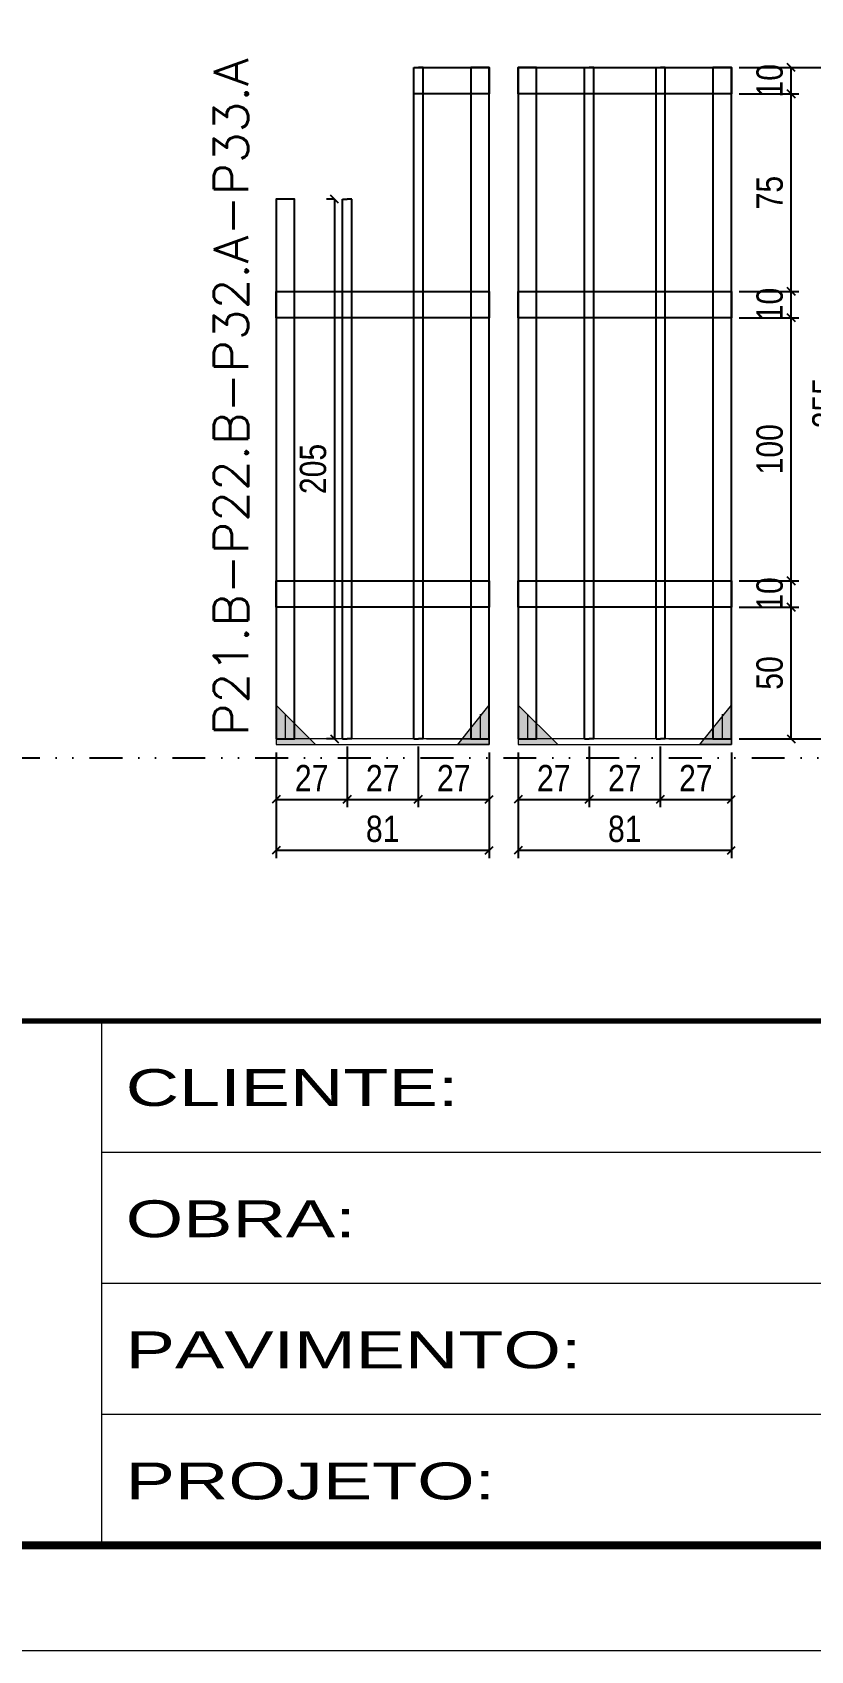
# Model space of a CAD drawing. Extents: x 14400 to 20667, y -21631 to 6985.
# Drawn here: x 17996 to 18292, y 3638 to 4252 of the extents above; entities that cross this region are included whole.
import ezdxf

# ---------------------------------------------------------------- set-up
doc = ezdxf.new("R2010")
doc.units = 0
for name, pattern in [('CONTINUO', [0]), ('DASHED', [0.75, 0.5, -0.25]), ('DIVIDE2', [0.625, 0.25, -0.125, 0, -0.125, 0, -0.125]), ('HIDDEN', [0.375, 0.25, -0.125])]:
    doc.linetypes.add(name, pattern=pattern)
for name, color, linetype in [('COTA', 241, 'Continuous'), ('Nível', 160, 'Continuous'), ('SARR_2.2x10', 60, 'Continuous'), ('SARR_3.5x7', 81, 'Continuous'), ('SARR_7x7', 40, 'Continuous')]:
    doc.layers.add(name, color=color, linetype=linetype)
for name, color, linetype, lineweight in [('Folhas', 255, 'Continuous', 9), ('Madeira', 126, 'Continuous', 18), ('Sarr 2.2x7', 40, 'Continuous', 9), ('SARRAFO DE PRESSAO', 251, 'DASHED', 9), ('Texto Seção', 7, 'Continuous', 15)]:
    doc.layers.add(name, color=color, linetype=linetype, lineweight=lineweight)
doc.styles.add('COTA TECNICA', font='techl___.ttf', dxfattribs={"height": 10})
doc.styles.add('REGUA-120', font='ROMANS.shx', dxfattribs={"height": 15})
doc.styles.add('Tecnologia', font='')
doc.styles.get('Tecnologia').set_extended_font_data('Forgotten Futurist')
doc.dimstyles.new('PAINEL', dxfattribs={"dimtxt": 10, "dimasz": 3, "dimexe": 3, "dimexo": 3, "dimgap": 3, "dimtad": 1, "dimdec": 1, "dimzin": 12, "dimdsep": 46, "dimtxsty": 'COTA TECNICA', "dimblk1": 'OBLIQUE', "dimblk2": 'OBLIQUE', "dimsah": 1, "dimcen": 0.9, "dimclrd": 4, "dimclre": 4, "dimclrt": 240, "dimadec": 1, "dimazin": 3, "dimtfac": 1, "dimtdec": 1, "dimtmove": 0, "dimatfit": 3, "dimfxl": 1, "dimtolj": 1, "dimtzin": 12, "dimarcsym": 0})

# ---------------------------------------------------------------- blocks, each defined once
blk = doc.blocks.new('9999999999')
at = {"color": 30, "linetype": 'CONTINUO'}
for p, q in [((98564.56, 34230.21), (98564.56, 34429.45)), ((98564.56, 34379.64), (99583.98, 34379.64)), ((98564.56, 34329.83), (99487.98, 34329.83)), ((98564.56, 34280.02), (99487.98, 34280.02))]:
    blk.add_line(p, q, dxfattribs=at)
at = {"color": 30, "linetype": 'CONTINUO', "const_width": 2}
blk.add_lwpolyline([(99583.98, 34230.21), (99583.98, 34414.45, 0.414214), (99568.98, 34429.45), (98228.98, 34429.45, 0.414214), (98213.98, 34414.45), (98213.98, 34245.21, 0.414214), (98228.98, 34230.21), (99583.98, 34230.21)], format="xyb", dxfattribs=at)
at = {"layer": 'Folhas'}
blk.add_lwpolyline([(98138.98, 34190.21), (99623.98, 34190.21), (99623.98, 35240.21), (98138.98, 35240.21)], close=True, dxfattribs=at)
at = {"layer": 'Folhas', "color": 30, "const_width": 3}
blk.add_lwpolyline([(98213.98, 34230.21), (99583.98, 34230.21), (99583.98, 35200.21), (98213.98, 35200.21)], close=True, dxfattribs=at)
at = {"layer": 'Folhas', "color": 7, "style": 'Tecnologia', "width": 1.5}
for s, p in [('CLIENTE:', (98573.65, 34397.17)), ('OBRA:', (98573.65, 34347.31)), ('PAVIMENTO:', (98573.65, 34297.5)), ('PROJETO:', (98573.65, 34247.69))]:
    blk.add_text(s, height=14, dxfattribs=at).set_placement(p)
blk = doc.blocks.new('_Oblique')
at = {"color": 0, "linetype": 'ByBlock', "lineweight": -2}
blk.add_line((-0.5, -0.5), (0.5, 0.5), dxfattribs=at)
blk = doc.blocks.new('*D869')
at = {"layer": 'COTA', "color": 4, "lineweight": -2, "transparency": 16777216}
for p, q in [((18180.8, 3978.86), (18180.8, 3958.04)), ((18207.8, 3981.06), (18207.8, 3958.04)), ((18180.8, 3961.04), (18207.8, 3961.04))]:
    blk.add_line(p, q, dxfattribs=at)
at = {"layer": 'Defpoints', "color": 0, "transparency": 16777216}
for p in [(18180.8, 3981.86), (18207.8, 3984.06), (18207.8, 3961.04)]:
    blk.add_point(p, dxfattribs=at)
at = {"layer": 'COTA', "color": 4, "lineweight": -2, "transparency": 16777216, "xscale": 3, "yscale": 3, "zscale": 3, "rotation": 180}
blk.add_blockref('_Oblique', (18180.8, 3961.04), dxfattribs=at)
at = {"layer": 'COTA', "color": 4, "lineweight": -2, "transparency": 16777216, "xscale": 3, "yscale": 3, "zscale": 3}
blk.add_blockref('_Oblique', (18207.8, 3961.04), dxfattribs=at)
at = {"layer": 'COTA', "color": 240, "transparency": 16777216, "insert": (18194.3, 3969.11), "char_height": 10, "attachment_point": 5, "style": 'COTA TECNICA'}
blk.add_mtext('\\A1;27', dxfattribs=at)
blk = doc.blocks.new('*D870')
at = {"layer": 'COTA', "color": 4, "lineweight": -2, "transparency": 16777216}
for p, q in [((18207.8, 3981.06), (18207.8, 3958.04)), ((18234.8, 3981.06), (18234.8, 3958.04)), ((18207.8, 3961.04), (18234.8, 3961.04))]:
    blk.add_line(p, q, dxfattribs=at)
at = {"layer": 'Defpoints', "color": 0, "transparency": 16777216}
for p in [(18207.8, 3984.06), (18234.8, 3984.06), (18234.8, 3961.04)]:
    blk.add_point(p, dxfattribs=at)
at = {"layer": 'COTA', "color": 4, "lineweight": -2, "transparency": 16777216, "xscale": 3, "yscale": 3, "zscale": 3, "rotation": 180}
blk.add_blockref('_Oblique', (18207.8, 3961.04), dxfattribs=at)
at = {"layer": 'COTA', "color": 4, "lineweight": -2, "transparency": 16777216, "xscale": 3, "yscale": 3, "zscale": 3}
blk.add_blockref('_Oblique', (18234.8, 3961.04), dxfattribs=at)
at = {"layer": 'COTA', "color": 240, "transparency": 16777216, "insert": (18221.3, 3969.11), "char_height": 10, "attachment_point": 5, "style": 'COTA TECNICA'}
blk.add_mtext('\\A1;27', dxfattribs=at)
blk = doc.blocks.new('*D871')
at = {"layer": 'COTA', "color": 4, "lineweight": -2, "transparency": 16777216}
for p, q in [((18234.8, 3981.06), (18234.8, 3958.04)), ((18261.8, 3978.86), (18261.8, 3958.04)), ((18234.8, 3961.04), (18261.8, 3961.04))]:
    blk.add_line(p, q, dxfattribs=at)
at = {"layer": 'Defpoints', "color": 0, "transparency": 16777216}
for p in [(18234.8, 3984.06), (18261.8, 3981.86), (18261.8, 3961.04)]:
    blk.add_point(p, dxfattribs=at)
at = {"layer": 'COTA', "color": 4, "lineweight": -2, "transparency": 16777216, "xscale": 3, "yscale": 3, "zscale": 3, "rotation": 180}
blk.add_blockref('_Oblique', (18234.8, 3961.04), dxfattribs=at)
at = {"layer": 'COTA', "color": 4, "lineweight": -2, "transparency": 16777216, "xscale": 3, "yscale": 3, "zscale": 3}
blk.add_blockref('_Oblique', (18261.8, 3961.04), dxfattribs=at)
at = {"layer": 'COTA', "color": 240, "transparency": 16777216, "insert": (18248.3, 3969.11), "char_height": 10, "attachment_point": 5, "style": 'COTA TECNICA'}
blk.add_mtext('\\A1;27', dxfattribs=at)
blk = doc.blocks.new('*D872')
at = {"layer": 'COTA', "color": 4, "lineweight": -2, "transparency": 16777216}
for p, q in [((18180.8, 3978.86), (18180.8, 3938.68)), ((18261.8, 3978.86), (18261.8, 3938.68)), ((18180.8, 3941.68), (18261.8, 3941.68))]:
    blk.add_line(p, q, dxfattribs=at)
at = {"layer": 'Defpoints', "color": 0, "transparency": 16777216}
for p in [(18180.8, 3981.86), (18261.8, 3981.86), (18261.8, 3941.68)]:
    blk.add_point(p, dxfattribs=at)
at = {"layer": 'COTA', "color": 4, "lineweight": -2, "transparency": 16777216, "xscale": 3, "yscale": 3, "zscale": 3, "rotation": 180}
blk.add_blockref('_Oblique', (18180.8, 3941.68), dxfattribs=at)
at = {"layer": 'COTA', "color": 4, "lineweight": -2, "transparency": 16777216, "xscale": 3, "yscale": 3, "zscale": 3}
blk.add_blockref('_Oblique', (18261.8, 3941.68), dxfattribs=at)
at = {"layer": 'COTA', "color": 240, "transparency": 16777216, "insert": (18221.3, 3949.78), "char_height": 10, "attachment_point": 5, "style": 'COTA TECNICA'}
blk.add_mtext('\\A1;81', dxfattribs=at)
blk = doc.blocks.new('*D873')
at = {"layer": 'COTA', "color": 4, "lineweight": -2, "transparency": 16777216}
for p, q in [((18264.8, 4034.06), (18287.5, 4034.06)), ((18284.5, 3984.06), (18284.5, 4034.06)), ((18264.8, 3984.06), (18287.5, 3984.06))]:
    blk.add_line(p, q, dxfattribs=at)
at = {"layer": 'Defpoints', "color": 0, "transparency": 16777216}
for p in [(18261.8, 4034.06), (18284.5, 4034.06), (18261.8, 3984.06)]:
    blk.add_point(p, dxfattribs=at)
at = {"layer": 'COTA', "color": 4, "lineweight": -2, "transparency": 16777216, "xscale": 3, "yscale": 3, "zscale": 3}
for p, rotation in [((18284.5, 4034.06), 90), ((18284.5, 3984.06), 270)]:
    blk.add_blockref('_Oblique', p, dxfattribs=dict(at, rotation=rotation))
at = {"layer": 'COTA', "color": 240, "transparency": 16777216, "insert": (18276.39, 4009.06), "char_height": 10, "attachment_point": 5, "rotation": 90, "style": 'COTA TECNICA'}
blk.add_mtext('\\A1;50', dxfattribs=at)
blk = doc.blocks.new('*D874')
at = {"layer": 'COTA', "color": 4, "lineweight": -2, "transparency": 16777216}
for p, q in [((18264.8, 4044.06), (18287.5, 4044.06)), ((18284.5, 4034.06), (18284.5, 4044.06)), ((18264.8, 4034.06), (18287.5, 4034.06))]:
    blk.add_line(p, q, dxfattribs=at)
at = {"layer": 'Defpoints', "color": 0, "transparency": 16777216}
for p in [(18261.8, 4044.06), (18284.5, 4044.06), (18261.8, 4034.06)]:
    blk.add_point(p, dxfattribs=at)
at = {"layer": 'COTA', "color": 4, "lineweight": -2, "transparency": 16777216, "xscale": 3, "yscale": 3, "zscale": 3}
for p, rotation in [((18284.5, 4044.06), 90), ((18284.5, 4034.06), 270)]:
    blk.add_blockref('_Oblique', p, dxfattribs=dict(at, rotation=rotation))
at = {"layer": 'COTA', "color": 240, "transparency": 16777216, "insert": (18276.4, 4039.06), "char_height": 10, "attachment_point": 5, "rotation": 90, "style": 'COTA TECNICA'}
blk.add_mtext('\\A1;10', dxfattribs=at)
blk = doc.blocks.new('*D875')
at = {"layer": 'COTA', "color": 4, "lineweight": -2, "transparency": 16777216}
for p, q in [((18264.8, 4144.06), (18287.5, 4144.06)), ((18284.5, 4044.06), (18284.5, 4144.06)), ((18264.8, 4044.06), (18287.5, 4044.06))]:
    blk.add_line(p, q, dxfattribs=at)
at = {"layer": 'Defpoints', "color": 0, "transparency": 16777216}
for p in [(18261.8, 4144.06), (18284.5, 4144.06), (18261.8, 4044.06)]:
    blk.add_point(p, dxfattribs=at)
at = {"layer": 'COTA', "color": 4, "lineweight": -2, "transparency": 16777216, "xscale": 3, "yscale": 3, "zscale": 3}
for p, rotation in [((18284.5, 4144.06), 90), ((18284.5, 4044.06), 270)]:
    blk.add_blockref('_Oblique', p, dxfattribs=dict(at, rotation=rotation))
at = {"layer": 'COTA', "color": 240, "transparency": 16777216, "insert": (18276.4, 4094.06), "char_height": 10, "attachment_point": 5, "rotation": 90, "style": 'COTA TECNICA'}
blk.add_mtext('\\A1;100', dxfattribs=at)
blk = doc.blocks.new('*D876')
at = {"layer": 'COTA', "color": 4, "lineweight": -2, "transparency": 16777216}
for p, q in [((18264.8, 4154.06), (18287.5, 4154.06)), ((18284.5, 4144.06), (18284.5, 4154.06)), ((18264.8, 4144.06), (18287.5, 4144.06))]:
    blk.add_line(p, q, dxfattribs=at)
at = {"layer": 'Defpoints', "color": 0, "transparency": 16777216}
for p in [(18261.8, 4154.06), (18284.5, 4154.06), (18261.8, 4144.06)]:
    blk.add_point(p, dxfattribs=at)
at = {"layer": 'COTA', "color": 4, "lineweight": -2, "transparency": 16777216, "xscale": 3, "yscale": 3, "zscale": 3}
for p, rotation in [((18284.5, 4154.06), 90), ((18284.5, 4144.06), 270)]:
    blk.add_blockref('_Oblique', p, dxfattribs=dict(at, rotation=rotation))
at = {"layer": 'COTA', "color": 240, "transparency": 16777216, "insert": (18276.4, 4149.06), "char_height": 10, "attachment_point": 5, "rotation": 90, "style": 'COTA TECNICA'}
blk.add_mtext('\\A1;10', dxfattribs=at)
blk = doc.blocks.new('*D877')
at = {"layer": 'COTA', "color": 4, "lineweight": -2, "transparency": 16777216}
for p, q in [((18088.8, 3978.86), (18088.8, 3958.04)), ((18115.8, 3981.06), (18115.8, 3958.04)), ((18088.8, 3961.04), (18115.8, 3961.04))]:
    blk.add_line(p, q, dxfattribs=at)
at = {"layer": 'Defpoints', "color": 0, "transparency": 16777216}
for p in [(18088.8, 3981.86), (18115.8, 3984.06), (18115.8, 3961.04)]:
    blk.add_point(p, dxfattribs=at)
at = {"layer": 'COTA', "color": 4, "lineweight": -2, "transparency": 16777216, "xscale": 3, "yscale": 3, "zscale": 3, "rotation": 180}
blk.add_blockref('_Oblique', (18088.8, 3961.04), dxfattribs=at)
at = {"layer": 'COTA', "color": 4, "lineweight": -2, "transparency": 16777216, "xscale": 3, "yscale": 3, "zscale": 3}
blk.add_blockref('_Oblique', (18115.8, 3961.04), dxfattribs=at)
at = {"layer": 'COTA', "color": 240, "transparency": 16777216, "insert": (18102.3, 3969.11), "char_height": 10, "attachment_point": 5, "style": 'COTA TECNICA'}
blk.add_mtext('\\A1;27', dxfattribs=at)
blk = doc.blocks.new('*D878')
at = {"layer": 'COTA', "color": 4, "lineweight": -2, "transparency": 16777216}
for p, q in [((18115.8, 3981.06), (18115.8, 3958.04)), ((18142.8, 3981.06), (18142.8, 3958.04)), ((18115.8, 3961.04), (18142.8, 3961.04))]:
    blk.add_line(p, q, dxfattribs=at)
at = {"layer": 'Defpoints', "color": 0, "transparency": 16777216}
for p in [(18115.8, 3984.06), (18142.8, 3984.06), (18142.8, 3961.04)]:
    blk.add_point(p, dxfattribs=at)
at = {"layer": 'COTA', "color": 4, "lineweight": -2, "transparency": 16777216, "xscale": 3, "yscale": 3, "zscale": 3, "rotation": 180}
blk.add_blockref('_Oblique', (18115.8, 3961.04), dxfattribs=at)
at = {"layer": 'COTA', "color": 4, "lineweight": -2, "transparency": 16777216, "xscale": 3, "yscale": 3, "zscale": 3}
blk.add_blockref('_Oblique', (18142.8, 3961.04), dxfattribs=at)
at = {"layer": 'COTA', "color": 240, "transparency": 16777216, "insert": (18129.3, 3969.11), "char_height": 10, "attachment_point": 5, "style": 'COTA TECNICA'}
blk.add_mtext('\\A1;27', dxfattribs=at)
blk = doc.blocks.new('*D879')
at = {"layer": 'COTA', "color": 4, "lineweight": -2, "transparency": 16777216}
for p, q in [((18142.8, 3981.06), (18142.8, 3958.04)), ((18169.8, 3978.86), (18169.8, 3958.04)), ((18142.8, 3961.04), (18169.8, 3961.04))]:
    blk.add_line(p, q, dxfattribs=at)
at = {"layer": 'Defpoints', "color": 0, "transparency": 16777216}
for p in [(18142.8, 3984.06), (18169.8, 3981.86), (18169.8, 3961.04)]:
    blk.add_point(p, dxfattribs=at)
at = {"layer": 'COTA', "color": 4, "lineweight": -2, "transparency": 16777216, "xscale": 3, "yscale": 3, "zscale": 3, "rotation": 180}
blk.add_blockref('_Oblique', (18142.8, 3961.04), dxfattribs=at)
at = {"layer": 'COTA', "color": 4, "lineweight": -2, "transparency": 16777216, "xscale": 3, "yscale": 3, "zscale": 3}
blk.add_blockref('_Oblique', (18169.8, 3961.04), dxfattribs=at)
at = {"layer": 'COTA', "color": 240, "transparency": 16777216, "insert": (18156.3, 3969.11), "char_height": 10, "attachment_point": 5, "style": 'COTA TECNICA'}
blk.add_mtext('\\A1;27', dxfattribs=at)
blk = doc.blocks.new('*D880')
at = {"layer": 'COTA', "color": 4, "lineweight": -2, "transparency": 16777216}
for p, q in [((18088.8, 3978.86), (18088.8, 3938.68)), ((18169.8, 3978.86), (18169.8, 3938.68)), ((18088.8, 3941.68), (18169.8, 3941.68))]:
    blk.add_line(p, q, dxfattribs=at)
at = {"layer": 'Defpoints', "color": 0, "transparency": 16777216}
for p in [(18088.8, 3981.86), (18169.8, 3981.86), (18169.8, 3941.68)]:
    blk.add_point(p, dxfattribs=at)
at = {"layer": 'COTA', "color": 4, "lineweight": -2, "transparency": 16777216, "xscale": 3, "yscale": 3, "zscale": 3, "rotation": 180}
blk.add_blockref('_Oblique', (18088.8, 3941.68), dxfattribs=at)
at = {"layer": 'COTA', "color": 4, "lineweight": -2, "transparency": 16777216, "xscale": 3, "yscale": 3, "zscale": 3}
blk.add_blockref('_Oblique', (18169.8, 3941.68), dxfattribs=at)
at = {"layer": 'COTA', "color": 240, "transparency": 16777216, "insert": (18129.3, 3949.78), "char_height": 10, "attachment_point": 5, "style": 'COTA TECNICA'}
blk.add_mtext('\\A1;81', dxfattribs=at)
blk = doc.blocks.new('*D881')
at = {"layer": 'COTA', "color": 4, "lineweight": -2, "transparency": 16777216}
for p, q in [((18264.8, 4239.1), (18308.72, 4239.1)), ((18305.72, 3984.06), (18305.72, 4239.1)), ((18264.8, 3984.06), (18308.72, 3984.06))]:
    blk.add_line(p, q, dxfattribs=at)
at = {"layer": 'Defpoints', "color": 0, "transparency": 16777216}
for p in [(18261.8, 4239.1), (18305.72, 4239.1), (18261.8, 3984.06)]:
    blk.add_point(p, dxfattribs=at)
at = {"layer": 'COTA', "color": 4, "lineweight": -2, "transparency": 16777216, "xscale": 3, "yscale": 3, "zscale": 3}
for p, rotation in [((18305.72, 4239.1), 90), ((18305.72, 3984.06), 270)]:
    blk.add_blockref('_Oblique', p, dxfattribs=dict(at, rotation=rotation))
at = {"layer": 'COTA', "color": 240, "transparency": 16777216, "insert": (18297.61, 4111.58), "char_height": 10, "attachment_point": 5, "rotation": 90, "style": 'COTA TECNICA'}
blk.add_mtext('\\A1;255', dxfattribs=at)
blk = doc.blocks.new('*D882')
at = {"layer": 'COTA', "color": 4, "lineweight": -2, "transparency": 16777216}
for p, q in [((18264.8, 4239.09), (18287.5, 4239.09)), ((18284.5, 4229.09), (18284.5, 4239.09)), ((18264.8, 4229.09), (18287.5, 4229.09))]:
    blk.add_line(p, q, dxfattribs=at)
at = {"layer": 'Defpoints', "color": 0, "transparency": 16777216}
for p in [(18261.8, 4239.09), (18284.5, 4239.09), (18261.8, 4229.09)]:
    blk.add_point(p, dxfattribs=at)
at = {"layer": 'COTA', "color": 4, "lineweight": -2, "transparency": 16777216, "xscale": 3, "yscale": 3, "zscale": 3}
for p, rotation in [((18284.5, 4239.09), 90), ((18284.5, 4229.09), 270)]:
    blk.add_blockref('_Oblique', p, dxfattribs=dict(at, rotation=rotation))
at = {"layer": 'COTA', "color": 240, "transparency": 16777216, "insert": (18276.4, 4234.09), "char_height": 10, "attachment_point": 5, "rotation": 90, "style": 'COTA TECNICA'}
blk.add_mtext('\\A1;10', dxfattribs=at)
blk = doc.blocks.new('*D884')
at = {"layer": 'COTA', "color": 4, "lineweight": -2, "transparency": 16777216}
for p, q in [((18264.8, 4229.09), (18287.5, 4229.09)), ((18284.5, 4154.06), (18284.5, 4229.09)), ((18264.8, 4154.06), (18287.5, 4154.06))]:
    blk.add_line(p, q, dxfattribs=at)
at = {"layer": 'Defpoints', "color": 0, "transparency": 16777216}
for p in [(18261.8, 4229.09), (18284.5, 4229.09), (18261.8, 4154.06)]:
    blk.add_point(p, dxfattribs=at)
at = {"layer": 'COTA', "color": 4, "lineweight": -2, "transparency": 16777216, "xscale": 3, "yscale": 3, "zscale": 3}
for p, rotation in [((18284.5, 4229.09), 90), ((18284.5, 4154.06), 270)]:
    blk.add_blockref('_Oblique', p, dxfattribs=dict(at, rotation=rotation))
at = {"layer": 'COTA', "color": 240, "transparency": 16777216, "insert": (18276.39, 4191.58), "char_height": 10, "attachment_point": 5, "rotation": 90, "style": 'COTA TECNICA'}
blk.add_mtext('\\A1;75', dxfattribs=at)
blk = doc.blocks.new('*D883')
at = {"layer": 'COTA', "color": 4, "lineweight": -2, "transparency": 16777216}
for p, q in [((18111.05, 4189.1), (18107.99, 4189.1)), ((18110.99, 4189.1), (18110.99, 3984.06)), ((18111.05, 3984.06), (18107.99, 3984.06))]:
    blk.add_line(p, q, dxfattribs=at)
at = {"layer": 'Defpoints', "color": 0, "transparency": 16777216}
for p in [(18114.05, 4189.1), (18110.99, 3984.06), (18114.05, 3984.06)]:
    blk.add_point(p, dxfattribs=at)
at = {"layer": 'COTA', "color": 4, "lineweight": -2, "transparency": 16777216, "xscale": 3, "yscale": 3, "zscale": 3}
for p, rotation in [((18110.99, 4189.1), 90), ((18110.99, 3984.06), 270)]:
    blk.add_blockref('_Oblique', p, dxfattribs=dict(at, rotation=rotation))
at = {"layer": 'COTA', "color": 240, "transparency": 16777216, "insert": (18102.88, 4086.58), "char_height": 10, "attachment_point": 5, "rotation": 90, "style": 'COTA TECNICA'}
blk.add_mtext('\\A1;205', dxfattribs=at)

msp = doc.modelspace()

# ---------------------------------------------------------------- hatches: boundary and pattern name
at = {"layer": 'Madeira'}
h = msp.add_hatch(color=252, dxfattribs=at)
h.dxf.hatch_style = 2
h.paths.add_polyline_path([(18088.8, 3996.86), (18088.8, 3981.86), (18103.8, 3981.86)])
h = msp.add_hatch(color=252, dxfattribs=at)
h.dxf.hatch_style = 2
h.paths.add_polyline_path([(18169.8, 3996.86), (18169.8, 3981.86), (18157.8, 3981.86)])
h = msp.add_hatch(color=252, dxfattribs=at)
h.dxf.hatch_style = 2
h.paths.add_polyline_path([(18180.8, 3996.86), (18180.8, 3981.86), (18195.8, 3981.86)])
h = msp.add_hatch(color=252, dxfattribs=at)
h.dxf.hatch_style = 2
h.paths.add_polyline_path([(18261.8, 3996.86), (18261.8, 3981.86), (18249.8, 3981.86)])

# ---------------------------------------------------------------- linework, layer by layer
at = {"layer": 'Madeira', "color": 250, "linetype": 'HIDDEN'}
for p, q in [((18092.3, 3993.36), (18092.3, 3984.06)), ((18166.3, 3993.36), (18166.3, 3984.06)), ((18184.3, 3993.36), (18184.3, 3984.06)), ((18258.3, 3993.36), (18258.3, 3984.06)), ((18098.63, 3984.06), (18088.8, 3984.06)), ((18098.63, 3984.06), (18088.8, 3984.06)), ((18159.97, 3984.06), (18169.8, 3984.06)), ((18159.97, 3984.06), (18169.8, 3984.06)), ((18190.64, 3984.06), (18180.8, 3984.06)), ((18190.64, 3984.06), (18180.8, 3984.06)), ((18251.97, 3984.06), (18261.8, 3984.06)), ((18251.97, 3984.06), (18261.8, 3984.06))]:
    msp.add_line(p, q, dxfattribs=at)
at = {"layer": 'Madeira', "color": 1, "linetype": 'HIDDEN'}
for p, q in [((18092.3, 3993.36), (18092.3, 3984.06)), ((18166.3, 3993.36), (18166.3, 3984.06)), ((18184.3, 3993.36), (18184.3, 3984.06)), ((18258.3, 3993.36), (18258.3, 3984.06)), ((18095.8, 3989.86), (18095.8, 3984.06)), ((18187.8, 3989.86), (18187.8, 3984.06)), ((18104.6, 3984.06), (18088.8, 3984.06)), ((18146, 3984.06), (18169.8, 3984.06)), ((18196.6, 3984.06), (18180.8, 3984.06)), ((18238, 3984.06), (18261.8, 3984.06))]:
    msp.add_line(p, q, dxfattribs=at)
at = {"layer": 'Madeira', "color": 250}
for p, q in [((18088.8, 3984.06), (18088.8, 3981.86)), ((18088.8, 3984.06), (18088.8, 3981.86)), ((18088.8, 3984.06), (18088.8, 3981.86)), ((18180.8, 3984.06), (18180.8, 3981.86)), ((18180.8, 3984.06), (18180.8, 3981.86)), ((18180.8, 3984.06), (18180.8, 3981.86))]:
    msp.add_line(p, q, dxfattribs=at)
at = {"layer": 'Madeira', "color": 0}
for points in [[(18088.8, 3996.86), (18088.8, 3981.86), (18103.8, 3981.86), (18088.8, 3996.86)], [(18169.8, 3996.86), (18169.8, 3981.86), (18157.8, 3981.86), (18169.8, 3996.86)], [(18180.8, 3996.86), (18180.8, 3981.86), (18195.8, 3981.86), (18180.8, 3996.86)], [(18261.8, 3996.86), (18261.8, 3981.86), (18249.8, 3981.86), (18261.8, 3996.86)]]:
    msp.add_lwpolyline(points, dxfattribs=at)
at = {"layer": 'Nível', "color": 4, "linetype": 'DIVIDE2', "ltscale": 50}
msp.add_line((17671.97, 3976.86), (19041.97, 3976.86), dxfattribs=at)
at = {"layer": 'Sarr 2.2x7'}
for p, q in [((18088.8, 3984.06), (18088.8, 3981.86)), ((18169.8, 3981.86), (18169.8, 3984.06)), ((18180.8, 3984.06), (18180.8, 3981.86)), ((18261.8, 3981.86), (18261.8, 3984.06))]:
    msp.add_line(p, q, dxfattribs=at)
for points in [[(18169.8, 3984.06), (18088.8, 3984.06), (18088.8, 3981.86), (18169.8, 3981.86)], [(18261.8, 3984.06), (18180.8, 3984.06), (18180.8, 3981.86), (18261.8, 3981.86)]]:
    msp.add_lwpolyline(points, close=True, dxfattribs=at)
at = {"layer": 'SARR_2.2x10'}
for points in [[(18141.18, 4239.09), (18169.8, 4239.09), (18169.8, 4229.09), (18141.18, 4229.09)], [(18180.8, 4239.09), (18261.8, 4239.09), (18261.8, 4229.09), (18180.8, 4229.09)], [(18088.8, 4154.06), (18169.8, 4154.06), (18169.8, 4144.06), (18088.8, 4144.06)], [(18180.8, 4154.06), (18261.8, 4154.06), (18261.8, 4144.06), (18180.8, 4144.06)], [(18088.8, 4044.06), (18169.8, 4044.06), (18169.8, 4034.06), (18088.8, 4034.06)], [(18180.8, 4044.06), (18261.8, 4044.06), (18261.8, 4034.06), (18180.8, 4034.06)]]:
    msp.add_lwpolyline(points, close=True, dxfattribs=at)
at = {"layer": 'SARR_3.5x7'}
for p, q in [((18141.18, 3984.06), (18141.18, 4239.1)), ((18141.18, 4239.1), (18142.93, 4239.1)), ((18144.68, 4239.1), (18142.93, 4239.1)), ((18144.68, 3984.06), (18144.68, 4239.1)), ((18206.05, 3984.06), (18206.05, 4239.09)), ((18206.05, 4239.09), (18207.8, 4239.09)), ((18209.55, 4239.09), (18207.8, 4239.09)), ((18209.55, 3984.06), (18209.55, 4239.09)), ((18233.18, 3984.06), (18233.18, 4239.09)), ((18233.18, 4239.09), (18234.93, 4239.09)), ((18236.68, 4239.09), (18234.93, 4239.09)), ((18236.68, 3984.06), (18236.68, 4239.09)), ((18114.05, 3984.06), (18114.05, 4189.1)), ((18114.05, 4189.1), (18115.8, 4189.1)), ((18117.55, 4189.1), (18115.8, 4189.1)), ((18117.55, 3984.06), (18117.55, 4189.1)), ((18114.05, 3984.06), (18115.8, 3984.06)), ((18117.55, 3984.06), (18115.8, 3984.06)), ((18141.18, 3984.06), (18142.93, 3984.06)), ((18144.68, 3984.06), (18142.93, 3984.06)), ((18206.05, 3984.06), (18207.8, 3984.06)), ((18209.55, 3984.06), (18207.8, 3984.06)), ((18233.18, 3984.06), (18234.93, 3984.06)), ((18236.68, 3984.06), (18234.93, 3984.06))]:
    msp.add_line(p, q, dxfattribs=at)
at = {"layer": 'SARR_7x7'}
for points in [[(18162.8, 3984.06), (18169.8, 3984.06), (18169.8, 4239.1), (18162.8, 4239.1)], [(18180.8, 3984.06), (18187.8, 3984.06), (18187.8, 4239.09), (18180.8, 4239.09)], [(18254.8, 3984.06), (18261.8, 3984.06), (18261.8, 4239.09), (18254.8, 4239.09)], [(18088.8, 3984.06), (18095.8, 3984.06), (18095.8, 4189.1), (18088.8, 4189.1)]]:
    msp.add_lwpolyline(points, close=True, dxfattribs=at)

# ---------------------------------------------------------------- block references
at = {"layer": 'SARRAFO DE PRESSAO', "color": 6, "linetype": 'ByBlock'}
msp.add_blockref('9999999999', (-80542.01, -30552.63), dxfattribs=at)

# ---------------------------------------------------------------- texts
at = {"layer": 'Texto Seção', "style": 'REGUA-120', "width": 1.05}
msp.add_text('P21.B-P22.B-P32.A-P33.A', height=13, rotation=90, dxfattribs=at).set_placement((18078.12, 3985.16))

# ---------------------------------------------------------------- dimensions: what is measured, and where the dimension line sits
at = {"layer": 'COTA'}
for base, p1, p2, picture, middle in [((18284.5, 4239.09), (18261.8, 4229.09), (18261.8, 4239.09), '*D882', (18284.5, 4234.09)), ((18284.5, 4154.06), (18261.8, 4144.06), (18261.8, 4154.06), '*D876', (18284.5, 4149.06)), ((18284.5, 4044.06), (18261.8, 4034.06), (18261.8, 4044.06), '*D874', (18284.5, 4039.06))]:
    dim = msp.add_linear_dim(base=base, p1=p1, p2=p2, angle=90, dimstyle='PAINEL', override={"dimtmove": 1}, dxfattribs=at)
    dim.commit()
    dim.dimension.update_dxf_attribs({"geometry": picture, "text_midpoint": middle, "dimtype": 160})
for base, p1, p2, picture, middle in [((18305.72, 4239.09), (18261.8, 3984.06), (18261.8, 4239.09), '*D881', (18297.61, 4111.58)), ((18284.5, 4144.06), (18261.8, 4044.06), (18261.8, 4144.06), '*D875', (18276.4, 4094.06)), ((18284.5, 4034.06), (18261.8, 3984.06), (18261.8, 4034.06), '*D873', (18276.39, 4009.06))]:
    dim = msp.add_linear_dim(base=base, p1=p1, p2=p2, angle=90, dimstyle='PAINEL', override={"dimtmove": 1}, dxfattribs=at)
    dim.commit()
    dim.dimension.update_dxf_attribs({"geometry": picture, "text_midpoint": middle})
for base, p1, p2, picture, middle in [((18284.5, 4229.09), (18261.8, 4154.06), (18261.8, 4229.09), '*D884', (18276.39, 4191.58)), ((18110.99, 3984.06), (18114.05, 4189.1), (18114.05, 3984.06), '*D883', (18102.88, 4086.58))]:
    dim = msp.add_linear_dim(base=base, p1=p1, p2=p2, angle=90, dimstyle='PAINEL', dxfattribs=at)
    dim.commit()
    dim.dimension.update_dxf_attribs({"geometry": picture, "text_midpoint": middle})
for base, p1, p2, picture, middle in [((18115.8, 3961.04), (18088.8, 3981.86), (18115.8, 3984.06), '*D877', (18102.3, 3969.11)), ((18169.8, 3941.68), (18088.8, 3981.86), (18169.8, 3981.86), '*D880', (18129.3, 3949.78)), ((18142.8, 3961.04), (18115.8, 3984.06), (18142.8, 3984.06), '*D878', (18129.3, 3969.11)), ((18169.8, 3961.04), (18142.8, 3984.06), (18169.8, 3981.86), '*D879', (18156.3, 3969.11)), ((18207.8, 3961.04), (18180.8, 3981.86), (18207.8, 3984.06), '*D869', (18194.3, 3969.11)), ((18261.8, 3941.68), (18180.8, 3981.86), (18261.8, 3981.86), '*D872', (18221.3, 3949.78)), ((18234.8, 3961.04), (18207.8, 3984.06), (18234.8, 3984.06), '*D870', (18221.3, 3969.11)), ((18261.8, 3961.04), (18234.8, 3984.06), (18261.8, 3981.86), '*D871', (18248.3, 3969.11))]:
    dim = msp.add_linear_dim(base=base, p1=p1, p2=p2, dimstyle='PAINEL', override={"dimtmove": 1}, dxfattribs=at)
    dim.commit()
    dim.dimension.update_dxf_attribs({"geometry": picture, "text_midpoint": middle})

doc.saveas('drawing.dxf')
